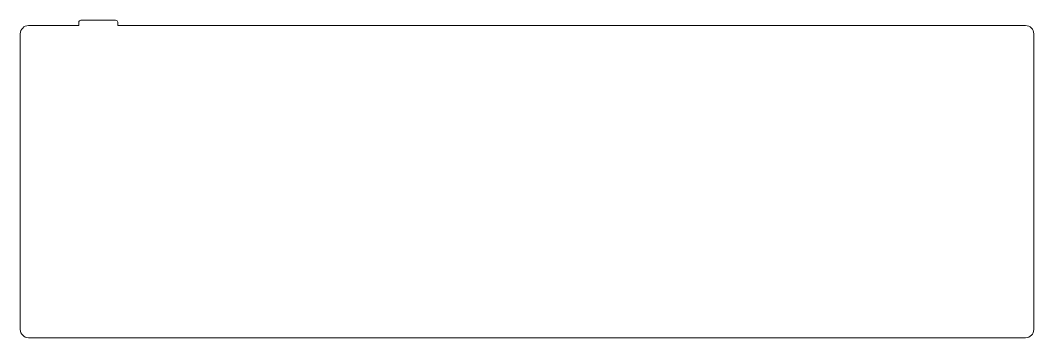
# Model space of a CAD drawing. Header units: millimetres. Extents: x 2 to 250, y -154 to -77.
import ezdxf

# ---------------------------------------------------------------- set-up
doc = ezdxf.new("R2010")
doc.units = ezdxf.units.MM
doc.header["$MEASUREMENT"] = 0
doc.layers.add('Layer 1', color=7, linetype='Continuous', lineweight=0)

msp = doc.modelspace()

# ---------------------------------------------------------------- linework, layer by layer
at = {"layer": 'Layer 1', "color": 250, "lineweight": 9, "true_color": 0x231f20}
msp.add_open_spline([(247.78, -77.96), (247.78, -77.96), (247.78, -77.96), (247.78, -77.96), (247.78, -77.96), (26.07, -77.96), (26.07, -77.96), (26.06, -77.96), (26.01, -77.96), (25.96, -77.91), (25.93, -77.87), (25.93, -77.82), (25.93, -77.81), (25.93, -77.81), (25.93, -77.16), (25.93, -77.16), (25.93, -76.89), (25.7, -76.66), (25.43, -76.66), (25.43, -76.66), (16.93, -76.66), (16.93, -76.66), (16.65, -76.66), (16.43, -76.89), (16.43, -77.16), (16.43, -77.16), (16.43, -77.81), (16.43, -77.81), (16.42, -77.82), (16.42, -77.87), (16.37, -77.91), (16.32, -77.96), (16.26, -77.96), (16.25, -77.96), (16.25, -77.96), (4.13, -77.96), (4.13, -77.96), (4.13, -77.96), (4.13, -77.96), (4.13, -77.96), (3.02, -77.96), (2.13, -78.86), (2.13, -79.96), (2.13, -79.96), (2.13, -152.16), (2.13, -152.16), (2.13, -153.27), (3.02, -154.16), (4.13, -154.16), (4.13, -154.16), (4.13, -154.16), (4.13, -154.16), (4.13, -154.16), (247.78, -154.16), (247.78, -154.16), (247.78, -154.16), (247.78, -154.16), (247.78, -154.16), (248.88, -154.16), (249.78, -153.27), (249.78, -152.16), (249.78, -152.16), (249.78, -79.96), (249.78, -79.96), (249.78, -78.86), (248.88, -77.96), (247.78, -77.96)], degree=3, knots=[0, 0, 0, 0, 1, 1, 1, 2, 2, 2, 3, 3, 3, 4, 4, 4, 5, 5, 5, 6, 6, 6, 7, 7, 7, 8, 8, 8, 9, 9, 9, 10, 10, 10, 11, 11, 11, 12, 12, 12, 13, 13, 13, 14, 14, 14, 15, 15, 15, 16, 16, 16, 17, 17, 17, 18, 18, 18, 19, 19, 19, 20, 20, 20, 21, 21, 21, 22, 22, 22, 22], dxfattribs=at)

doc.saveas('drawing.dxf')
